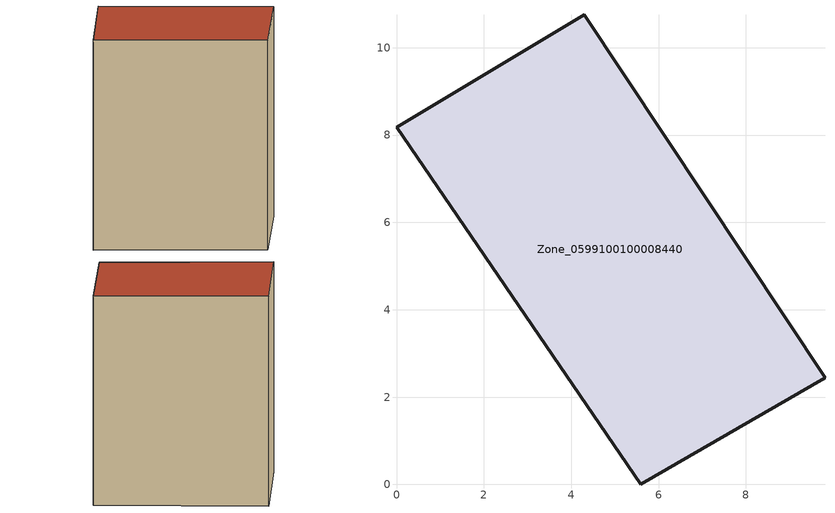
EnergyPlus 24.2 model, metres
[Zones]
Zone_0599100100008440
 floor ground (C_G): 9.81,2.45 5.59,0 0,8.18 4.29,10.76 z3.58
 wall outside (C_F): 5.59,0 9.81,2.45 4.29,10.76 0,8.18 5.59,0 z3.58:16.52
 roof outside (C_R): 4.29,10.76 0,8.18 5.59,0 9.81,2.45 z16.52
[BUILDING]
Pand.0599100100008440: North Axis=0; Terrain=City; Loads Convergence Tolerance Value=0.04; Temperature Convergence Tolerance Value=0.4; Solar Distribution=FullExterior; Maximum Number of Warmup Days=25; Minimum Number of Warmup Days=1
[Site:Location]
Rotterdam.The.Hague.AP_ZH_NLD Design_Conditions: Latitude=51.96; Longitude=4.45; Time Zone=1; Elevation=-4.5
[SITE:GROUNDTEMPERATURE:BUILDINGSURFACE]
18, 18, 18, 18, 18, 18, 18, 18, 18, 18, 18, 18
[MATERIAL] Thermal Absorptance=0.9; Solar Absorptance=0.7; Visible Absorptance=0.7
Name | Roughness | Thickness | Conductivity | Density | Specific Heat
G.TI.2006-2014 | MediumSmooth | 0.15 | 0.06 | 540 | 1210
F.TI.2006-2014 | Rough | 0.3 | 0.12 | 1920 | 840
R.TI.2006-2014 | MediumRough | 0.2 | 0.08 | 1500 | 1000
[CONSTRUCTION]
C_G: G.TI.2006-2014
C_F: F.TI.2006-2014
C_R: R.TI.2006-2014
[ZONE]
Zone_0599100100008440: Type=1; Multiplier=1; Ceiling Height=Autocalculate; Volume=Autocalculate; Floor Area=autocalculate; Part of Total Floor Area=Yes
[ZONEINFILTRATION:DESIGNFLOWRATE]
Infil_Zone_0599100100008440: Zone or ZoneList or Space or SpaceList=Zone_0599100100008440; Schedule=AlwaysOn; Design Flow Rate Calculation Method=Flow/Area; Flow Rate per Floor Area=0.0015; Constant Term Coefficient=1; Temperature Term Coefficient=0; Velocity Term Coefficient=0; Velocity Squared Term Coefficient=0
[HVACTEMPLATE:ZONE:IDEALLOADSAIRSYSTEM]
Zone_0599100100008440: Maximum Heating Supply Air Temperature=50; Minimum Cooling Supply Air Temperature=13; Maximum Heating Supply Air Humidity Ratio=0.0156; Minimum Cooling Supply Air Humidity Ratio=0.0077; Heating Limit=NoLimit; Cooling Limit=NoLimit; Dehumidification Control Type=ConstantSensibleHeatRatio; Cooling Sensible Heat Ratio=0.7; Dehumidification Setpoint=60; Humidification Control Type=None; Humidification Setpoint=30; Outdoor Air Method=None; Outdoor Air Flow Rate per Person=0.00944; Outdoor Air Flow Rate per Zone Floor Area=0; Outdoor Air Flow Rate per Zone=0; Demand Controlled Ventilation Type=None; Outdoor Air Economizer Type=NoEconomizer; Heat Recovery Type=None; Sensible Heat Recovery Effectiveness=0.7; Latent Heat Recovery Effectiveness=0.65
[ZONECONTROL:THERMOSTAT]
ThermostatControl_Zone_0599100100008440: Zone or ZoneList=Zone_0599100100008440; Control Type Schedule=DualSetpointControlType; Control 1=Thermostat_Zone_0599100100008440; Temperature Difference Between Cutout And Setpoint=0
[THERMOSTATSETPOINT:DUALSETPOINT]
Thermostat_Zone_0599100100008440: Heating Setpoint Temperature Schedule=HeatingSetpoint_Zone_0599100100008440; Cooling Setpoint Temperature Schedule=CoolingSetpoint_Zone_0599100100008440
[SCHEDULE:COMPACT]
HeatingSetpoint_Zone_0599100100008440: Through: 12/31, For: AllDays, Until: 24:00, 21
CoolingSetpoint_Zone_0599100100008440: Through: 12/31, For: AllDays, Until: 24:00, 24
DualSetpointControlType: Through: 12/31, For: AllDays, Until: 24:00, 4
AlwaysOn: Through: 12/31, For: AllDays, Until: 24:00, 1
